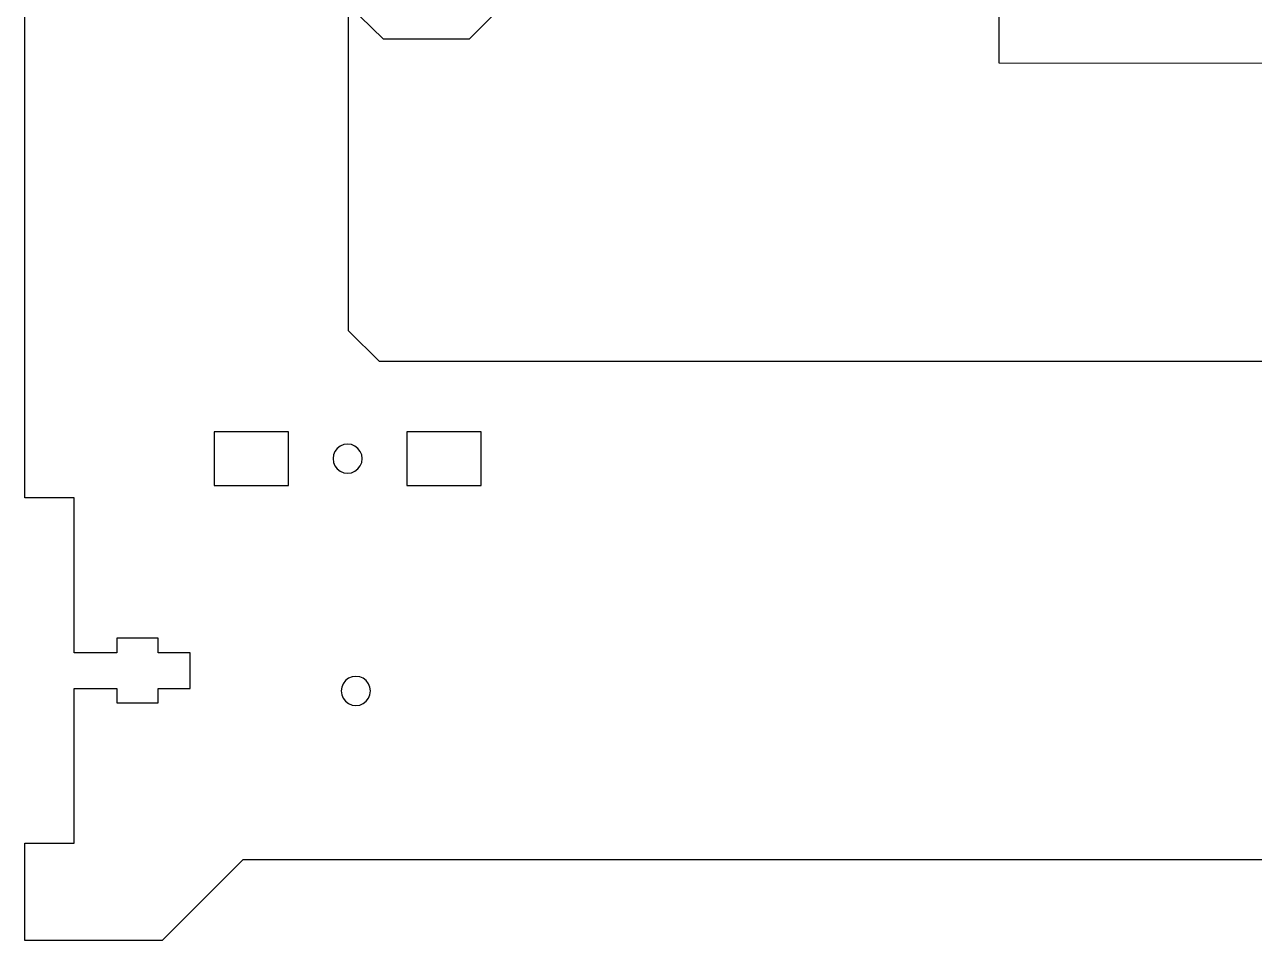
# Model space of a CAD drawing. Extents: x -217 to 602, y -128 to 416.
# Drawn here: x -217.3 to -65.6, y -10.7 to 102.3 of the extents above; entities that cross this region are included whole.
import ezdxf

# ---------------------------------------------------------------- set-up
doc = ezdxf.new("R2010")
doc.units = 0
doc.layers.add('Layer_1', color=7, linetype='CONTINUOUS')

msp = doc.modelspace()

# ---------------------------------------------------------------- linework, layer by layer
at = {"layer": 'Layer_1', "color": 2}
for points in [[(103.578773, 52.10474), (103.578773, 60.754682), (-173.518378, 60.754682), (-177.349263, 64.545124), (-177.349263, 177.370894), (-173.503985, 183.759888), (-173.503985, 196.815824)], [(-217.260847, 43.909317), (-217.278345, 169.482515), (-211.189118, 169.479692), (-211.189118, 188.579533)], [(-211.181498, 43.904773), (-217.269314, 43.904773)], [(-211.181498, 24.804933), (-211.181498, 43.904773)], [(-200.802296, 26.604918), (-205.892118, 26.604918)], [(-205.892118, 26.604918), (-205.892118, 24.804933)], [(-200.802296, 24.804933), (-200.802296, 26.604918)], [(-205.892118, 24.804933), (-211.181498, 24.804933)], [(-196.860188, 24.804933), (-200.802296, 24.804933)], [(-196.860188, 20.404933), (-196.860188, 24.804933)], [(-217.269314, 1.305082), (-211.181498, 1.305082), (-211.181498, 20.404933)], [(-211.181498, 20.404933), (-205.892118, 20.404933)], [(-205.892118, 20.404933), (-205.892118, 18.604948)], [(-200.802296, 18.604948), (-200.802296, 20.404933)], [(-200.802296, 20.404933), (-196.860188, 20.404933)], [(-205.892118, 18.604948), (-200.802296, 18.604948)], [(-217.269314, -10.69481), (-217.269314, 1.305082)], [(-200.303299, -10.69481), (-190.323272, -0.694886), (83.627976, -0.694886), (93.608003, -10.69481)], [(-200.303299, -10.69481), (-217.269314, -10.69481)]]:
    msp.add_lwpolyline(points, dxfattribs=at)
at = {"layer": 'Layer_1', "color": 4}
for points in [[(-177.320959, 104.708566), (-173.074587, 100.579655), (-162.399249, 100.579683), (-139.954931, 123.133359)], [(-97.113739, 105.571715), (-97.118791, 97.590386), (-60.321832, 97.564421), (-49.445632, 106.554215)]]:
    msp.add_lwpolyline(points, dxfattribs=at)
at = {"layer": 'Layer_1', "color": 7}
for points in [[(-193.910317, 52.05473), (-193.910317, 45.454738)], [(-184.728697, 52.05473), (-193.910317, 52.05473)], [(-184.728697, 45.454738), (-184.728697, 52.05473)], [(-170.157874, 45.454738), (-160.976282, 45.454738), (-160.976282, 52.05473), (-170.157874, 52.05473), (-170.157874, 45.454738)], [(-178.342346, 50.315084), (-178.714739, 50.028742)], [(-177.908684, 50.495086), (-178.342346, 50.315084)], [(-177.443299, 50.556469), (-177.908684, 50.495086)], [(-176.977887, 50.495086), (-177.443299, 50.556469)], [(-176.544224, 50.315084), (-176.977887, 50.495086)], [(-176.171832, 50.028742), (-176.544224, 50.315084)], [(-179.180151, 49.221078), (-179.241422, 48.754762)], [(-179.241422, 48.754762), (-179.180151, 48.288447)], [(-179.000517, 49.655616), (-179.180151, 49.221078)], [(-178.714739, 50.028742), (-179.000517, 49.655616)], [(-175.886082, 49.655616), (-176.171832, 50.028742)], [(-175.706447, 49.221078), (-175.886082, 49.655616)], [(-175.645177, 48.754762), (-175.706447, 49.221078)], [(-175.706447, 48.288447), (-175.645177, 48.754762)], [(-179.180151, 48.288447), (-179.000517, 47.853909)], [(-179.000517, 47.853909), (-178.714739, 47.480755)], [(-178.714739, 47.480755), (-178.342346, 47.194412)], [(-178.342346, 47.194412), (-177.908684, 47.014439)], [(-176.977887, 47.014439), (-176.544224, 47.194412)], [(-176.544224, 47.194412), (-176.171832, 47.480755)], [(-176.171832, 47.480755), (-175.886082, 47.853909)], [(-175.886082, 47.853909), (-175.706447, 48.288447)], [(-177.908684, 47.014439), (-177.443299, 46.953056)], [(-177.443299, 46.953056), (-176.977887, 47.014439)], [(-193.910317, 45.454738), (-184.728697, 45.454738)], [(-177.693264, 21.361102), (-177.979014, 20.987976)], [(-177.320871, 21.647417), (-177.693264, 21.361102)], [(-176.88718, 21.827418), (-177.320871, 21.647417)], [(-176.421796, 21.888801), (-176.88718, 21.827418)], [(-175.956412, 21.827418), (-176.421796, 21.888801)], [(-175.522749, 21.647417), (-175.956412, 21.827418)], [(-175.150328, 21.361102), (-175.522749, 21.647417)], [(-174.864578, 20.987976), (-175.150328, 21.361074)], [(-178.158648, 20.553382), (-178.219918, 20.087095)], [(-178.219918, 20.087095), (-178.158648, 19.620779)], [(-177.979014, 20.987976), (-178.158648, 20.553382)], [(-174.684944, 20.553382), (-174.864578, 20.987976)], [(-174.623674, 20.087095), (-174.684944, 20.553382)], [(-174.684944, 19.620779), (-174.623674, 20.087095)], [(-178.158648, 19.620779), (-177.979014, 19.186241)], [(-177.979014, 19.186241), (-177.693264, 18.813059)], [(-177.693264, 18.813059), (-177.320871, 18.526716)], [(-177.320871, 18.526716), (-176.88718, 18.346771)], [(-176.88718, 18.346771), (-176.421796, 18.285388)], [(-176.421796, 18.285388), (-175.956412, 18.346771)], [(-175.956412, 18.346771), (-175.522749, 18.526716)], [(-175.522749, 18.526716), (-175.150328, 18.813059)], [(-175.150328, 18.813059), (-174.864578, 19.186241)], [(-174.864578, 19.186241), (-174.684944, 19.620751)]]:
    msp.add_lwpolyline(points, dxfattribs=at)

doc.saveas('drawing.dxf')
